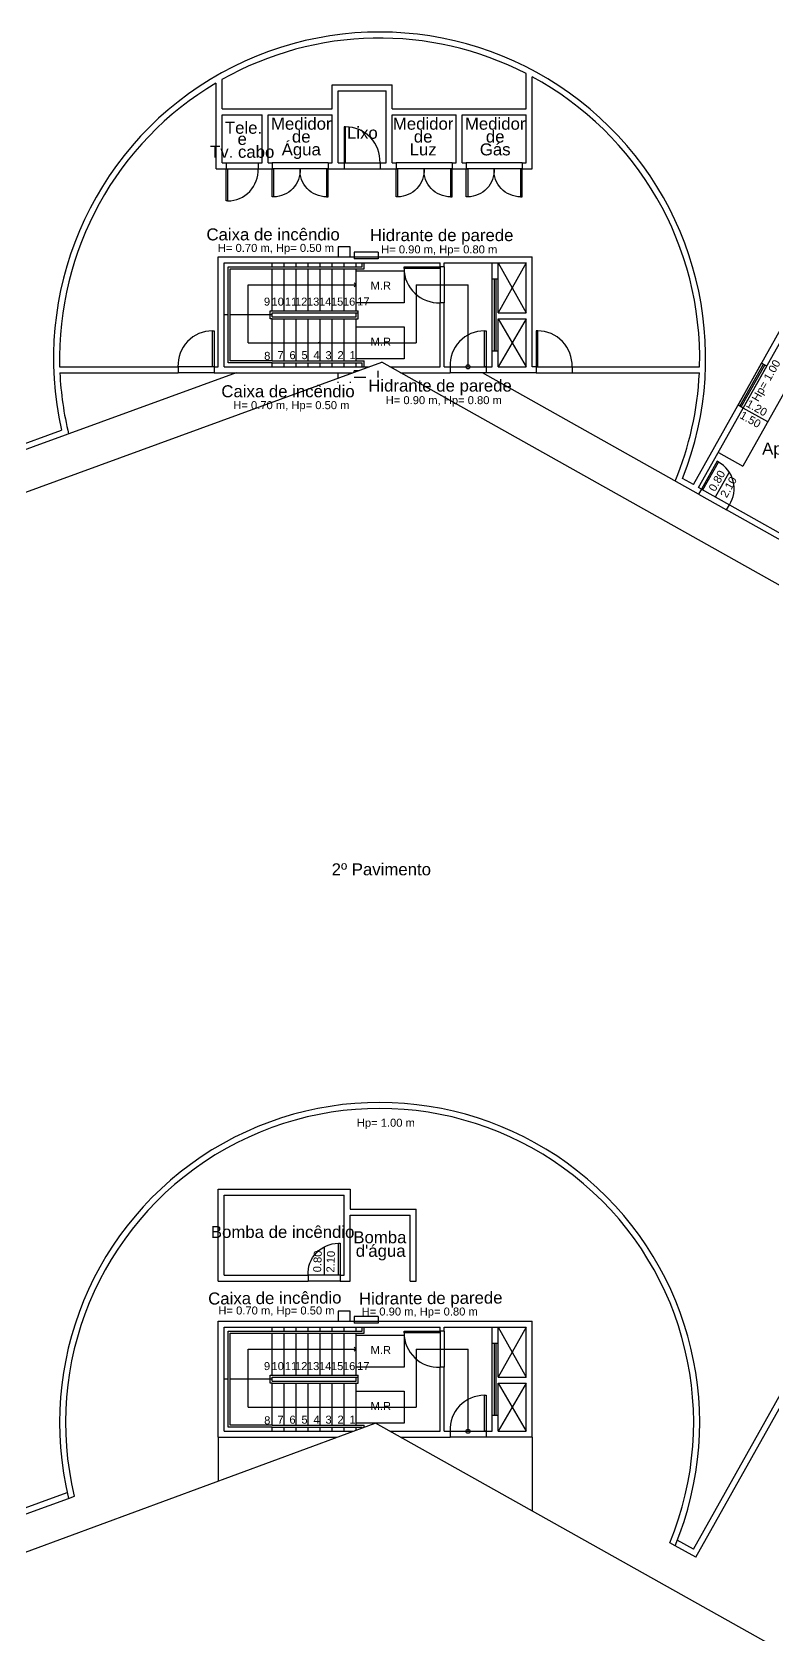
# Model space of a CAD drawing. Header units: millimetres. Extents: x -210 to 1173, y -437 to 320.
# Drawn here: x 736.5 to 755.02, y -262.36 to -222.29 of the extents above; entities that cross this region are included whole.
import ezdxf
from ezdxf.enums import TextEntityAlignment as Align

# ---------------------------------------------------------------- set-up
doc = ezdxf.new("R2010")
doc.units = ezdxf.units.MM
doc.header["$LTSCALE"] = 0.3
doc.linetypes.add('DASHDOTX2', pattern=[50.8, 25.4, -12.7, 0, -12.7])
doc.linetypes.add('DASHED2', pattern=[9.525, 6.35, -3.175])
for name, color, linetype in [('CORTE', 6, 'Continuous'), ('COTAS', 1, 'Continuous'), ('ESQUADRIAS', 3, 'Continuous'), ('LINHA DE CORTE', 6, 'DASHDOTX2'), ('PISO', 1, 'Continuous'), ('PROJEÇÃO', 1, 'DASHED2'), ('TEXTOS', 2, 'Continuous'), ('VISTA', 2, 'Continuous')]:
    doc.layers.add(name, color=color, linetype=linetype)
doc.styles.add('2MM 1_100', font='ARIAL.TTF', dxfattribs={"height": 0.2})
doc.styles.add('3MM 1_100', font='ARIAL.TTF', dxfattribs={"height": 0.3})

msp = doc.modelspace()

# ---------------------------------------------------------------- linework, layer by layer
for p, q in [((697.729, -247.886), (745.245, -230.546)), ((788.803, -254.98), (745.245, -230.546)), ((699.75, -273.775), (745.083, -257.071)), ((788.803, -281.591), (745.091, -257.071))]:
    msp.add_line(p, q)
at = {"layer": 'CORTE'}
for p, q in [((741.102, -225.71), (741.102, -223.565)), ((741.252, -224.21), (741.252, -223.478)), ((748.852, -224.21), (748.852, -223.327)), ((749.002, -225.71), (749.002, -223.407)), ((744.002, -223.61), (745.502, -223.61)), ((744.002, -224.21), (744.002, -223.61)), ((744.152, -223.76), (745.352, -223.76)), ((744.152, -225.56), (744.152, -223.76)), ((745.352, -225.56), (745.352, -223.76)), ((745.502, -224.21), (745.502, -223.61)), ((741.252, -224.21), (744.002, -224.21)), ((741.252, -224.36), (742.252, -224.36)), ((741.252, -225.56), (741.252, -224.36)), ((742.252, -225.56), (742.252, -224.36)), ((742.402, -224.36), (744.002, -224.36)), ((742.402, -225.56), (742.402, -224.36)), ((744.002, -225.56), (744.002, -224.36)), ((745.502, -224.21), (748.852, -224.21)), ((745.502, -224.36), (747.102, -224.36)), ((745.502, -225.56), (745.502, -224.36)), ((747.102, -225.56), (747.102, -224.36)), ((747.252, -224.36), (748.852, -224.36)), ((747.252, -225.56), (747.252, -224.36)), ((748.852, -225.56), (748.852, -224.36)), ((750.445, -224.21), (750.448, -224.21)), ((741.252, -225.56), (741.352, -225.56)), ((741.352, -225.56), (741.352, -225.71)), ((742.152, -225.56), (742.252, -225.56)), ((742.152, -225.56), (742.152, -225.71)), ((742.402, -225.56), (742.502, -225.56)), ((742.502, -225.56), (742.502, -225.71)), ((743.902, -225.56), (744.002, -225.56)), ((743.902, -225.56), (743.902, -225.71)), ((744.152, -225.56), (744.302, -225.56)), ((744.302, -225.56), (744.302, -225.71)), ((745.202, -225.56), (745.352, -225.56)), ((745.202, -225.56), (745.202, -225.71)), ((745.502, -225.56), (745.602, -225.56)), ((745.602, -225.56), (745.602, -225.71)), ((747.002, -225.56), (747.102, -225.56)), ((747.002, -225.56), (747.002, -225.71)), ((747.252, -225.56), (747.352, -225.56)), ((747.352, -225.56), (747.352, -225.71)), ((748.752, -225.56), (748.852, -225.56)), ((748.752, -225.56), (748.752, -225.71)), ((741.102, -225.71), (741.352, -225.71)), ((742.152, -225.71), (742.542, -225.71)), ((743.862, -225.71), (744.302, -225.71)), ((745.202, -225.71), (745.602, -225.71)), ((747.002, -225.71), (747.352, -225.71)), ((748.752, -225.71), (749.002, -225.71)), ((753.034, -233.605), (757.021, -226.496)), ((741.152, -227.91), (749.002, -227.91)), ((741.152, -230.66), (741.152, -227.91)), ((741.452, -227.91), (741.452, -227.91)), ((745.151, -227.79), (744.551, -227.79)), ((744.551, -227.79), (744.551, -227.96)), ((745.151, -227.96), (744.551, -227.96)), ((745.151, -227.79), (745.151, -227.96)), ((749.002, -230.66), (749.002, -227.91)), ((741.302, -228.06), (746.702, -228.06)), ((741.302, -230.66), (741.302, -228.06)), ((746.702, -228.16), (746.702, -228.06)), ((746.802, -228.06), (748.002, -228.06)), ((746.802, -228.16), (746.802, -228.06)), ((748.002, -228.06), (748.852, -228.06)), ((748.002, -230.66), (748.002, -228.06)), ((748.152, -229.31), (748.152, -228.06)), ((748.852, -228.06), (748.152, -229.31)), ((748.152, -228.06), (748.852, -229.31)), ((748.852, -229.31), (748.852, -228.06)), ((753.165, -233.678), (755.978, -228.663)), ((746.702, -230.66), (746.702, -229.06)), ((746.802, -230.66), (746.802, -229.06)), ((748.152, -229.31), (748.852, -229.31)), ((748.152, -229.46), (748.852, -229.46)), ((748.152, -230.66), (748.152, -229.46)), ((748.152, -229.46), (748.852, -230.66)), ((748.852, -229.46), (748.152, -230.66)), ((748.852, -230.66), (748.852, -229.46)), ((743.702, -230.043), (743.656, -230.06)), ((741.602, -230.81), (730.971, -234.69)), ((737.194, -230.66), (740.152, -230.66)), ((737.2, -230.81), (740.152, -230.81)), ((740.152, -230.66), (740.152, -230.81)), ((741.052, -230.66), (741.052, -230.81)), ((741.052, -230.66), (741.152, -230.66)), ((741.052, -230.81), (744.523, -230.81)), ((741.302, -230.66), (744.934, -230.66)), ((744.551, -230.8), (744.551, -230.76)), ((744.66, -230.76), (744.551, -230.76)), ((745.151, -230.93), (745.151, -230.76)), ((745.447, -230.66), (746.702, -230.66)), ((745.715, -230.81), (746.952, -230.81)), ((746.802, -230.66), (746.952, -230.66)), ((747.403, -230.61), (747.402, -230.609)), ((753.165, -233.847), (747.759, -230.81)), ((747.852, -230.66), (748.002, -230.66)), ((749.102, -230.81), (747.852, -230.81)), ((748.152, -230.66), (748.852, -230.66)), ((749.102, -230.66), (749.002, -230.66)), ((749.002, -230.81), (749.002, -230.81)), ((749.102, -230.66), (749.102, -230.81)), ((750.002, -230.66), (753.188, -230.66)), ((750.002, -230.66), (750.002, -230.81)), ((750.002, -230.81), (753.183, -230.81)), ((754.867, -230.643), (754.737, -230.57)), ((744.845, -230.93), (744.551, -230.93)), ((754.28, -231.69), (754.149, -231.616)), ((735.966, -232.707), (737.243, -232.241)), ((753.035, -233.604), (752.765, -233.452)), ((753.237, -233.719), (753.165, -233.678)), ((753.237, -233.719), (753.165, -233.847)), ((753.863, -234.238), (753.935, -234.11)), ((757.657, -236.366), (753.863, -234.238)), ((753.935, -234.11), (757.511, -236.116)), ((741.152, -251.221), (744.452, -251.221)), ((741.152, -253.521), (741.152, -251.221)), ((744.452, -251.221), (744.452, -251.721)), ((741.302, -251.371), (744.302, -251.371)), ((741.302, -253.371), (741.302, -251.371)), ((744.302, -253.371), (744.302, -251.371)), ((744.452, -251.721), (746.102, -251.721)), ((744.452, -251.871), (745.952, -251.871)), ((744.452, -253.521), (744.452, -251.871)), ((745.952, -253.521), (745.952, -251.871)), ((746.102, -253.521), (746.102, -251.721)), ((741.152, -253.521), (743.402, -253.521)), ((741.302, -253.371), (743.402, -253.371)), ((743.402, -253.371), (743.402, -253.521)), ((744.202, -253.371), (744.302, -253.371)), ((744.202, -253.371), (744.202, -253.521)), ((744.202, -253.521), (744.452, -253.521)), ((744.302, -253.521), (744.452, -253.521)), ((745.952, -253.371), (745.952, -253.371)), ((745.952, -253.521), (746.102, -253.521)), ((745.151, -254.401), (744.551, -254.401)), ((744.551, -254.401), (744.551, -254.571)), ((745.151, -254.401), (745.151, -254.571)), ((741.152, -254.521), (749.002, -254.521)), ((741.152, -257.421), (741.152, -254.521)), ((741.302, -254.671), (746.702, -254.671)), ((741.302, -257.271), (741.302, -254.671)), ((741.452, -254.521), (741.452, -254.521)), ((745.151, -254.571), (744.551, -254.571)), ((746.702, -254.771), (746.702, -254.671)), ((746.802, -254.671), (748.002, -254.671)), ((746.802, -254.771), (746.802, -254.671)), ((748.002, -254.671), (748.852, -254.671)), ((748.002, -257.271), (748.002, -254.671)), ((748.152, -255.921), (748.152, -254.671)), ((748.852, -254.671), (748.152, -255.921)), ((748.152, -254.671), (748.852, -255.921)), ((748.852, -255.921), (748.852, -254.671)), ((749.002, -257.421), (749.002, -254.521)), ((746.702, -257.271), (746.702, -255.671)), ((746.802, -257.271), (746.802, -255.671)), ((748.152, -255.921), (748.852, -255.921)), ((748.152, -256.071), (748.852, -256.071)), ((748.152, -257.271), (748.152, -256.071)), ((748.152, -256.071), (748.852, -257.271)), ((748.852, -256.071), (748.152, -257.271)), ((748.852, -257.271), (748.852, -256.071)), ((741.152, -257.421), (744.133, -257.421)), ((741.302, -257.271), (744.54, -257.271)), ((745.447, -257.271), (746.702, -257.271)), ((745.715, -257.421), (746.952, -257.421)), ((746.802, -257.271), (746.952, -257.271)), ((747.852, -257.271), (748.002, -257.271)), ((749.002, -257.421), (747.852, -257.421)), ((748.152, -257.271), (748.852, -257.271)), ((749.002, -257.421), (749.002, -257.421))]:
    msp.add_line(p, q, dxfattribs=at)
for points in [[(744.451, -227.91), (744.451, -227.66), (744.151, -227.66), (744.151, -227.91)], [(744.451, -254.521), (744.451, -254.271), (744.151, -254.271), (744.151, -254.521)]]:
    msp.add_lwpolyline(points, close=True, dxfattribs=at)
for points in [[(744.151, -230.946), (744.151, -230.81), (744.451, -230.81), (744.451, -230.836)], [(744.151, -231.06), (744.151, -231.039)], [(744.451, -231.039), (744.451, -231.06)]]:
    msp.add_lwpolyline(points, dxfattribs=at)
for radius, start, end in [(8.15, 338.3198, 192.7624), (8, 62.7709, 119.5018), (8, 62.7709, 119.5018), (8, 120.7439, 181.5674), (8, 358.4307, 61.556), (8, 182.6425, 193.7063), (8, 337.3915, 357.3556)]:
    msp.add_arc((745.191, -230.441), radius, start, end, dxfattribs=at)
at = {"layer": 'COTAS'}
for p, q in [((741.902, -230.06), (741.902, -228.61)), ((741.902, -228.61), (744.602, -228.61)), ((744.602, -228.61), (744.552, -228.559)), ((744.602, -228.61), (744.552, -228.659)), ((746.102, -228.61), (747.402, -228.61)), ((746.102, -228.61), (746.102, -230.06)), ((747.402, -230.66), (747.402, -228.61)), ((741.902, -230.06), (746.102, -230.06)), ((754.893, -232.034), (754.28, -231.69)), ((753.586, -233.914), (753.93, -233.301)), ((741.902, -256.671), (741.902, -255.221)), ((741.902, -255.221), (744.602, -255.221)), ((744.602, -255.221), (744.552, -255.17)), ((744.602, -255.221), (744.552, -255.27)), ((746.102, -255.221), (747.402, -255.221)), ((746.102, -255.221), (746.102, -256.671)), ((747.402, -257.271), (747.402, -255.221)), ((741.902, -256.671), (746.102, -256.671))]:
    msp.add_line(p, q, dxfattribs=at)
at = {"layer": 'COTAS', "extrusion": (-7.0289e-13, 1.53056e-12, -1)}
msp.add_line((743.802, -252.668), (743.802, -253.371), dxfattribs=at)
at = {"layer": 'COTAS'}
for centre in [(747.402, -230.66), (747.402, -257.271)]:
    msp.add_circle(centre, 0.05, dxfattribs=at)
at = {"layer": 'ESQUADRIAS'}
for p, q in [((754.197, -231.643), (754.784, -230.596)), ((754.232, -231.663), (754.819, -230.616))]:
    msp.add_line(p, q, dxfattribs=at)
for points in [[(744.302, -225.56), (744.342, -225.56), (744.342, -224.66), (744.302, -224.66)], [(746.702, -228.16), (746.702, -228.2), (745.802, -228.2), (745.802, -228.16)], [(741.052, -230.66), (741.012, -230.66), (741.012, -229.76), (741.052, -229.76)], [(747.852, -230.66), (747.812, -230.66), (747.812, -229.76), (747.852, -229.76)], [(749.102, -230.66), (749.142, -230.66), (749.142, -229.76), (749.102, -229.76)], [(753.237, -233.719), (753.271, -233.738), (753.663, -233.04), (753.628, -233.021)], [(746.702, -254.771), (746.702, -254.811), (745.802, -254.811), (745.802, -254.771)], [(747.852, -257.271), (747.812, -257.271), (747.812, -256.371), (747.852, -256.371)]]:
    msp.add_lwpolyline(points, close=True, dxfattribs=at)
at = {"layer": 'ESQUADRIAS', "extrusion": (-4.20167e-10, 2.37721e-09, 1), "elevation": 0}
msp.add_lwpolyline([(741.352, -225.71), (741.392, -225.71), (741.392, -226.51), (741.352, -226.51)], close=True, dxfattribs=at)
at = {"layer": 'ESQUADRIAS', "extrusion": (2.18219e-21, 1.22461e-16, -1)}
for points in [[(-742.502, -225.71), (-742.542, -225.71), (-742.542, -226.41), (-742.502, -226.41)], [(-743.902, -225.71), (-743.862, -225.71), (-743.862, -226.41), (-743.902, -226.41)], [(-745.602, -225.71), (-745.642, -225.71), (-745.642, -226.41), (-745.602, -226.41)], [(-747.002, -225.71), (-746.962, -225.71), (-746.962, -226.41), (-747.002, -226.41)], [(-747.352, -225.71), (-747.392, -225.71), (-747.392, -226.41), (-747.352, -226.41)], [(-748.752, -225.71), (-748.712, -225.71), (-748.712, -226.41), (-748.752, -226.41)]]:
    msp.add_lwpolyline(points, close=True, dxfattribs=at)
at = {"layer": 'ESQUADRIAS', "extrusion": (1.22461e-16, 3.08254e-21, -1)}
msp.add_lwpolyline([(-744.202, -253.371), (-744.162, -253.371), (-744.162, -252.571), (-744.202, -252.571)], close=True, dxfattribs=at)
at = {"layer": 'LINHA DE CORTE'}
for p, q in [((746.802, -228.16), (746.702, -228.16)), ((746.802, -229.06), (746.702, -229.06)), ((746.952, -230.66), (746.952, -230.81)), ((747.852, -230.66), (747.852, -230.81)), ((746.802, -254.771), (746.702, -254.771)), ((746.802, -255.671), (746.702, -255.671)), ((746.952, -257.271), (746.952, -257.421)), ((747.852, -257.271), (747.852, -257.421))]:
    msp.add_line(p, q, dxfattribs=at)
at = {"layer": 'PISO', "extrusion": (4.19464e-10, -2.37568e-09, -1)}
for p, q in [((741.352, -225.557), (742.152, -225.557)), ((741.352, -225.71), (742.152, -225.71))]:
    msp.add_line(p, q, dxfattribs=at)
at = {"layer": 'PISO'}
for p, q in [((743.902, -225.56), (742.502, -225.56)), ((744.302, -225.56), (745.202, -225.56)), ((747.002, -225.56), (745.602, -225.56)), ((748.752, -225.56), (747.352, -225.56)), ((743.902, -225.71), (742.502, -225.71)), ((744.302, -225.71), (745.202, -225.71)), ((747.002, -225.71), (745.602, -225.71)), ((748.752, -225.71), (747.352, -225.71)), ((742.502, -228.16), (742.502, -228.06)), ((742.502, -229.26), (742.502, -228.21)), ((742.802, -228.16), (742.802, -228.06)), ((742.802, -229.26), (742.802, -228.21)), ((743.102, -228.16), (743.102, -228.06)), ((743.102, -229.26), (743.102, -228.21)), ((743.402, -228.16), (743.402, -228.06)), ((743.402, -229.26), (743.402, -228.21)), ((743.702, -228.16), (743.702, -228.06)), ((743.702, -229.26), (743.702, -228.21)), ((744.002, -228.16), (744.002, -228.06)), ((744.002, -229.26), (744.002, -228.21)), ((744.602, -228.16), (744.602, -228.06)), ((744.602, -229.26), (744.602, -228.21)), ((746.702, -228.16), (746.702, -229.06)), ((746.802, -228.16), (746.802, -229.06)), ((741.402, -229.36), (741.302, -229.36)), ((742.502, -229.36), (741.452, -229.36)), ((742.502, -230.51), (742.502, -229.46)), ((741.052, -230.66), (740.152, -230.66)), ((741.052, -230.81), (740.152, -230.81)), ((742.502, -230.66), (742.502, -230.56)), ((746.952, -230.66), (747.852, -230.66)), ((747.852, -230.81), (746.952, -230.81)), ((749.102, -230.66), (750.002, -230.66)), ((749.102, -230.81), (750.002, -230.81)), ((744.202, -253.371), (743.402, -253.371)), ((744.202, -253.521), (743.402, -253.521)), ((742.502, -254.771), (742.502, -254.671)), ((742.502, -255.871), (742.502, -254.821)), ((742.802, -254.771), (742.802, -254.671)), ((742.802, -255.871), (742.802, -254.821)), ((743.102, -254.771), (743.102, -254.671)), ((743.102, -255.871), (743.102, -254.821)), ((743.402, -254.771), (743.402, -254.671)), ((743.402, -255.871), (743.402, -254.821)), ((743.702, -254.771), (743.702, -254.671)), ((743.702, -255.871), (743.702, -254.821)), ((744.002, -254.771), (744.002, -254.671)), ((744.002, -255.871), (744.002, -254.821)), ((744.602, -254.771), (744.602, -254.671)), ((744.602, -255.871), (744.602, -254.821)), ((746.702, -254.771), (746.702, -255.671)), ((746.802, -254.771), (746.802, -255.671)), ((741.402, -255.971), (741.302, -255.971)), ((742.502, -255.971), (741.452, -255.971)), ((742.502, -257.121), (742.502, -256.071)), ((742.502, -257.271), (742.502, -257.171)), ((746.952, -257.271), (747.852, -257.271)), ((747.852, -257.421), (746.952, -257.421))]:
    msp.add_line(p, q, dxfattribs=at)
at = {"layer": 'PISO', "extrusion": (1.06824e-16, -5.98768e-17, -1)}
for p, q in [((753.165, -233.847), (753.863, -234.238)), ((753.237, -233.719), (753.935, -234.11))]:
    msp.add_line(p, q, dxfattribs=at)
at = {"layer": 'PISO'}
for points in [[(744.602, -228.26), (745.802, -228.26), (745.802, -229.06), (744.602, -229.06)], [(744.602, -229.66), (745.802, -229.66), (745.802, -230.46), (744.602, -230.46)], [(744.602, -254.869), (745.802, -254.869), (745.802, -255.669), (744.602, -255.669)], [(744.602, -256.269), (745.802, -256.269), (745.802, -257.069), (744.602, -257.069)]]:
    msp.add_lwpolyline(points, close=True, dxfattribs=at)
for centre, radius, start, end in [((744.338, -225.524), 0.864, 357.6128, 89.7813), ((746.666, -228.196), 0.864, 180.2167, 272.3852), ((741.015, -230.624), 0.864, 90.2167, 182.3852), ((747.815, -230.624), 0.864, 90.2167, 182.3852), ((749.138, -230.624), 0.864, 357.6128, 89.7813), ((753.291, -233.704), 0.761, 327.791, 60.7286), ((746.666, -254.808), 0.864, 180.2167, 272.3852), ((747.815, -257.235), 0.864, 90.2167, 182.3852)]:
    msp.add_arc(centre, radius, start, end, dxfattribs=at)
at = {"layer": 'PISO', "extrusion": (-4.19464e-10, 2.37568e-09, 1)}
msp.add_arc((741.392, -225.749, 0), 0.761, 269.999, 2.9366, dxfattribs=at)
at = {"layer": 'PISO', "extrusion": (2.18219e-21, 1.22461e-16, -1)}
for centre, start, end in [((-742.542, -225.749), 176.6317, 270.001), ((-743.862, -225.749), 270.001, 3.3704), ((-745.642, -225.749), 176.6317, 270.001), ((-746.962, -225.749), 270.001, 3.3704), ((-747.392, -225.749), 176.6317, 270.001), ((-748.712, -225.749), 270.001, 3.3704)]:
    msp.add_arc(centre, 0.661, start, end, dxfattribs=at)
at = {"layer": 'PISO', "extrusion": (-7.0289e-13, 1.53056e-12, -1)}
msp.add_arc((-744.162, -253.332, 0), 0.761, 357.061, 89.9986, dxfattribs=at)
at = {"layer": 'PROJEÇÃO'}
for p, q in [((744.302, -228.16), (744.302, -228.06)), ((744.302, -229.26), (744.302, -228.21)), ((748.002, -228.46), (748.152, -228.46)), ((748.057, -228.46), (748.057, -230.26)), ((748.097, -228.46), (748.097, -230.26)), ((748.002, -230.26), (748.152, -230.26)), ((744.302, -254.771), (744.302, -254.671)), ((744.302, -255.871), (744.302, -254.821)), ((748.002, -255.071), (748.152, -255.071)), ((748.057, -255.071), (748.057, -256.871)), ((748.097, -255.071), (748.097, -256.871)), ((748.002, -256.871), (748.152, -256.871))]:
    msp.add_line(p, q, dxfattribs=at)
at = {"layer": 'VISTA'}
for p, q in [((741.402, -228.16), (744.752, -228.16)), ((741.402, -230.56), (741.402, -228.16)), ((741.452, -228.21), (744.802, -228.21)), ((741.452, -230.51), (741.452, -228.21)), ((744.752, -228.16), (744.752, -228.06)), ((744.802, -228.21), (744.802, -228.06)), ((742.452, -229.26), (744.652, -229.26)), ((742.452, -229.46), (742.452, -229.26)), ((742.502, -229.46), (742.452, -229.46)), ((742.502, -229.31), (744.652, -229.31)), ((742.502, -229.41), (742.502, -229.31)), ((742.502, -229.41), (744.602, -229.41)), ((742.502, -229.46), (744.652, -229.46)), ((742.802, -230.51), (742.802, -229.46)), ((743.102, -230.51), (743.102, -229.46)), ((743.402, -230.51), (743.402, -229.46)), ((743.702, -230.51), (743.702, -229.46)), ((744.002, -230.51), (744.002, -229.46)), ((744.302, -230.51), (744.302, -229.46)), ((744.602, -229.41), (744.602, -229.31)), ((744.602, -230.51), (744.602, -229.46)), ((744.652, -229.31), (744.652, -229.26)), ((744.652, -229.46), (744.652, -229.31)), ((756.102, -229.874), (754.269, -233.145)), ((742.502, -230.56), (741.402, -230.56)), ((742.502, -230.51), (741.452, -230.51)), ((742.502, -230.51), (744.802, -230.51)), ((742.502, -230.56), (744.752, -230.56)), ((742.802, -230.66), (742.802, -230.56)), ((743.102, -230.66), (743.102, -230.56)), ((743.402, -230.66), (743.402, -230.56)), ((743.702, -230.66), (743.702, -230.56)), ((744.002, -230.66), (744.002, -230.56)), ((744.302, -230.66), (744.302, -230.56)), ((744.602, -230.66), (744.602, -230.56)), ((744.752, -230.66), (744.752, -230.56)), ((744.802, -230.66), (744.802, -230.51)), ((754.15, -231.616), (754.737, -230.57)), ((754.281, -231.69), (754.868, -230.643)), ((753.658, -232.803), (754.268, -233.146)), ((753.035, -260.217), (757.02, -253.107)), ((753.092, -260.421), (757.078, -253.312)), ((741.402, -254.771), (744.752, -254.771)), ((741.402, -257.171), (741.402, -254.771)), ((741.452, -254.821), (744.802, -254.821)), ((741.452, -257.121), (741.452, -254.821)), ((744.752, -254.771), (744.752, -254.671)), ((744.802, -254.821), (744.802, -254.671)), ((742.452, -255.871), (744.652, -255.871)), ((742.452, -256.071), (742.452, -255.871)), ((742.502, -255.921), (744.652, -255.921)), ((742.502, -256.021), (742.502, -255.921)), ((742.502, -256.021), (744.602, -256.021)), ((744.602, -256.021), (744.602, -255.921)), ((744.652, -255.921), (744.652, -255.871)), ((744.652, -256.071), (744.652, -255.921)), ((742.502, -256.071), (742.452, -256.071)), ((742.502, -256.071), (744.652, -256.071)), ((742.802, -257.121), (742.802, -256.071)), ((743.102, -257.121), (743.102, -256.071)), ((743.402, -257.121), (743.402, -256.071)), ((743.702, -257.121), (743.702, -256.071)), ((744.002, -257.121), (744.002, -256.071)), ((744.302, -257.121), (744.302, -256.071)), ((744.602, -257.121), (744.602, -256.071)), ((742.502, -257.171), (741.402, -257.171)), ((742.502, -257.121), (741.452, -257.121)), ((742.502, -257.121), (744.802, -257.121)), ((742.502, -257.171), (744.752, -257.171)), ((742.802, -257.271), (742.802, -257.171)), ((743.102, -257.271), (743.102, -257.171)), ((743.402, -257.271), (743.402, -257.171)), ((743.702, -257.271), (743.702, -257.171)), ((744.002, -257.271), (744.002, -257.171)), ((744.302, -257.271), (744.302, -257.171)), ((744.602, -257.248), (744.602, -257.171)), ((744.752, -257.193), (744.752, -257.171)), ((744.802, -257.175), (744.802, -257.121)), ((741.152, -257.421), (741.152, -258.52)), ((749.002, -257.421), (749.002, -259.265)), ((735.966, -259.319), (737.385, -258.801)), ((735.876, -259.511), (737.419, -258.948)), ((737.419, -258.948), (737.561, -258.896)), ((752.575, -260.131), (752.443, -260.057)), ((753.035, -260.217), (752.632, -259.991)), ((753.092, -260.421), (752.575, -260.131))]:
    msp.add_line(p, q, dxfattribs=at)
for radius, start, end in [(8, 337.3646, 193.7071), (7.85, 337.4915, 193.5855)]:
    msp.add_arc((745.191, -257.052), radius, start, end, dxfattribs=at)

# ---------------------------------------------------------------- texts
at = {"layer": 'TEXTOS'}
for s, height, style, p in [('Tele.', 0.3, '3MM 1_100', (741.79, -224.683)), ('Medidor', 0.3, '3MM 1_100', (743.233, -224.582)), ('de', 0.3, '3MM 1_100', (743.233, -224.903)), ('Lixo', 0.3, '3MM 1_100', (744.76, -224.809)), ('Medidor', 0.3, '3MM 1_100', (746.279, -224.582)), ('de', 0.3, '3MM 1_100', (746.279, -224.903)), ('Medidor', 0.3, '3MM 1_100', (748.08, -224.582)), ('de', 0.3, '3MM 1_100', (748.08, -224.903)), ('Tv. cabo', 0.3, '3MM 1_100', (741.756, -225.284)), ('e', 0.3, '3MM 1_100', (741.756, -224.962)), ('Água', 0.3, '3MM 1_100', (743.233, -225.224)), ('Luz', 0.3, '3MM 1_100', (746.279, -225.224)), ('Gás', 0.3, '3MM 1_100', (748.08, -225.224)), ('Caixa de incêndio', 0.3, '3MM 1_100', (742.529, -227.349)), ('Hidrante de parede', 0.3, '3MM 1_100', (746.742, -227.368)), ('H= 0.70 m, Hp= 0.50 m', 0.2, '2MM 1_100', (742.6, -227.687)), ('H= 0.90 m, Hp= 0.80 m', 0.2, '2MM 1_100', (746.681, -227.724)), ('M.R', 0.2, '2MM 1_100', (745.22, -228.63)), ('9', 0.2, '2MM 1_100', (742.377, -229.03)), ('10', 0.2, '2MM 1_100', (742.644, -229.03)), ('11', 0.2, '2MM 1_100', (742.977, -229.03)), ('12', 0.2, '2MM 1_100', (743.229, -229.03)), ('13', 0.2, '2MM 1_100', (743.529, -229.03)), ('14', 0.2, '2MM 1_100', (743.829, -229.03)), ('15', 0.2, '2MM 1_100', (744.129, -229.03)), ('16', 0.2, '2MM 1_100', (744.429, -229.03)), ('17', 0.2, '2MM 1_100', (744.784, -229.026)), ('M.R', 0.2, '2MM 1_100', (745.22, -230.03)), ('8', 0.2, '2MM 1_100', (742.383, -230.386)), ('7', 0.2, '2MM 1_100', (742.715, -230.368)), ('6', 0.2, '2MM 1_100', (743.015, -230.368)), ('5', 0.2, '2MM 1_100', (743.315, -230.368)), ('4', 0.2, '2MM 1_100', (743.615, -230.368)), ('3', 0.2, '2MM 1_100', (743.915, -230.368)), ('2', 0.2, '2MM 1_100', (744.215, -230.368)), ('1', 0.2, '2MM 1_100', (744.515, -230.368)), ('Caixa de incêndio', 0.3, '3MM 1_100', (742.901, -231.271)), ('Hidrante de parede', 0.3, '3MM 1_100', (746.701, -231.129)), ('H= 0.70 m, Hp= 0.50 m', 0.2, '2MM 1_100', (742.985, -231.618)), ('H= 0.90 m, Hp= 0.80 m', 0.2, '2MM 1_100', (746.795, -231.493)), ('Apartamento 24 - 40m²', 0.3, '3MM 1_100', (756.907, -232.704)), ('2º Pavimento', 0.3, '3MM 1_100', (745.234, -243.222)), ('Hp= 1.00 m', 0.2, '2MM 1_100', (745.347, -249.557)), ('Bomba de incêndio', 0.3, '3MM 1_100', (742.767, -252.286)), ('Bomba ', 0.3, '3MM 1_100', (745.256, -252.42)), ("d'água", 0.3, '3MM 1_100', (745.218, -252.759)), ('H= 0.70 m, Hp= 0.50 m', 0.2, '2MM 1_100', (742.613, -254.251)), ('H= 0.90 m, Hp= 0.80 m', 0.2, '2MM 1_100', (746.193, -254.277)), ('M.R', 0.2, '2MM 1_100', (745.22, -255.239)), ('9', 0.2, '2MM 1_100', (742.377, -255.641)), ('10', 0.2, '2MM 1_100', (742.644, -255.641)), ('11', 0.2, '2MM 1_100', (742.977, -255.641)), ('12', 0.2, '2MM 1_100', (743.229, -255.641)), ('13', 0.2, '2MM 1_100', (743.529, -255.641)), ('14', 0.2, '2MM 1_100', (743.829, -255.641)), ('15', 0.2, '2MM 1_100', (744.129, -255.641)), ('16', 0.2, '2MM 1_100', (744.429, -255.641)), ('17', 0.2, '2MM 1_100', (744.784, -255.638)), ('M.R', 0.2, '2MM 1_100', (745.22, -256.639)), ('8', 0.2, '2MM 1_100', (742.383, -256.997)), ('7', 0.2, '2MM 1_100', (742.715, -256.98)), ('6', 0.2, '2MM 1_100', (743.015, -256.98)), ('5', 0.2, '2MM 1_100', (743.315, -256.98)), ('4', 0.2, '2MM 1_100', (743.615, -256.98)), ('3', 0.2, '2MM 1_100', (743.915, -256.98)), ('2', 0.2, '2MM 1_100', (744.215, -256.98)), ('1', 0.2, '2MM 1_100', (744.515, -256.98))]:
    msp.add_text(s, height=height, dxfattribs=dict(at, style=style)).set_placement(p, align=Align.MIDDLE_CENTER)
for s, height, rotation, style, p in [('Hp= 1.00', 0.2, 60.1759, '2MM 1_100', (754.85, -231.003)), ('1.20', 0.2, 330.7133, '2MM 1_100', (754.618, -231.687)), ('1.50', 0.2, 330.7133, '2MM 1_100', (754.46, -231.977)), ('0.80', 0.2, 60.7166, '2MM 1_100', (753.621, -233.509)), ('2.10', 0.2, 60.7166, '2MM 1_100', (753.911, -233.666)), ('0.80', 0.2, 87.9904, '2MM 1_100', (743.638, -253.024)), ('2.10', 0.2, 87.9904, '2MM 1_100', (743.968, -253.031)), ('Caixa de incêndio', 0.3, 0.4898, '3MM 1_100', (742.572, -253.939)), ('Hidrante de parede', 0.3, 0.4898, '3MM 1_100', (746.469, -253.942))]:
    msp.add_text(s, height=height, rotation=rotation, dxfattribs=dict(at, style=style)).set_placement(p, align=Align.MIDDLE_CENTER)

doc.saveas('drawing.dxf')
